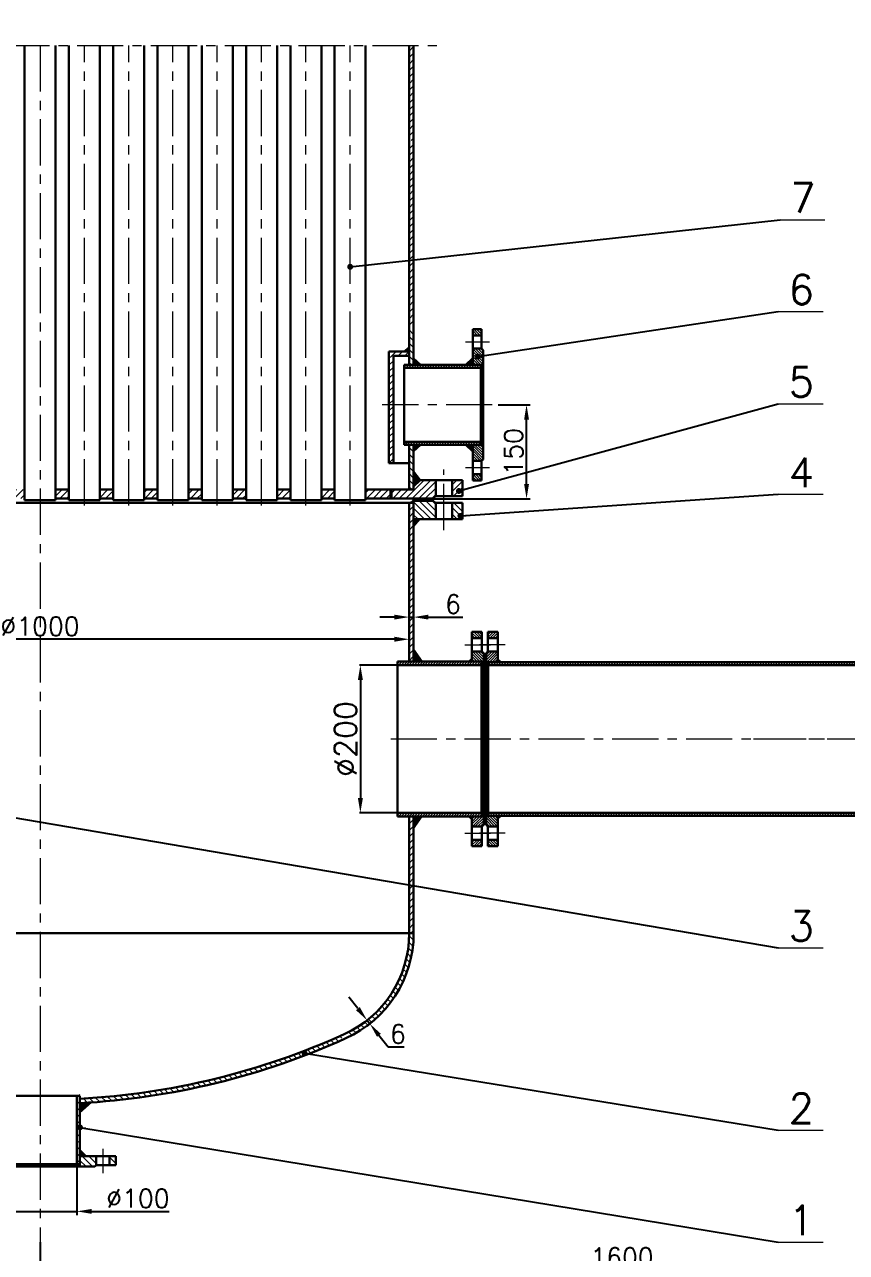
# Model space of a CAD drawing. Header units: inches. Extents: x -5714 to 3109, y 0 to 8400.
# Drawn here: x -4336 to -3223, y 852 to 2514 of the extents above; entities that cross this region are included whole.
import ezdxf

# ---------------------------------------------------------------- set-up
doc = ezdxf.new("R2010")
doc.units = ezdxf.units.IN
doc.header["$LTSCALE"] = 50
doc.header["$MEASUREMENT"] = 0
doc.linetypes.add('CENTER', pattern=[2, 1.25, -0.25, 0.25, -0.25])
for name, color, linetype, lineweight in [('Dam', 2, 'Continuous', 30), ('kthuoc', 3, 'Continuous', 13), ('manh', 4, 'Continuous', 13), ('Tam', 1, 'CENTER', 13)]:
    doc.layers.add(name, color=color, linetype=linetype, lineweight=lineweight)
doc.styles.add('chu2.5', font='txt.shx', dxfattribs={"height": 25})
doc.styles.add('text 3mm', font='txt.shx', dxfattribs={"height": 30})
doc.dimstyles.new('kichthuoc2.5', dxfattribs={"dimtxt": 25, "dimasz": 20, "dimexe": 5, "dimexo": 0, "dimgap": 5, "dimtad": 1, "dimtoh": 1, "dimdec": 0, "dimzin": 0, "dimdsep": 46, "dimtxsty": 'chu2.5', "dimcen": 5, "dimclrd": 256, "dimclre": 256, "dimclrt": 256, "dimadec": 0, "dimazin": 0, "dimtfac": 1, "dimtdec": 0, "dimtmove": 0, "dimatfit": 0, "dimfxl": 0, "dimtolj": 1, "dimtzin": 0, "dimarcsym": 0})
doc.dimstyles.new('kt 3mm', dxfattribs={"dimtxt": 30, "dimasz": 20, "dimexe": 1, "dimexo": 0, "dimgap": 5, "dimtad": 1, "dimdec": 0, "dimzin": 0, "dimdsep": 46, "dimtxsty": 'text 3mm', "dimcen": 5, "dimclrd": 256, "dimclre": 256, "dimclrt": 256, "dimadec": 0, "dimazin": 0, "dimtfac": 1, "dimtdec": 0, "dimtmove": 0, "dimatfit": 0, "dimfxl": 0, "dimtolj": 1, "dimtzin": 0, "dimarcsym": 0})
pattern_1 = [(135, (-8503.1949, 0), (-1.767767, -1.767767), [])]
pattern_2 = [(135, (-440.12, 5e-11), (4.419417, 4.419417), [])]
pattern_3 = [(135, (-8190.3534, 0), (-4.419417, -4.419417), [])]
pattern_4 = [(45, (-8190.3534, 0), (-4.419417, 4.419417), [])]
pattern_5 = [(315, (1705.4423, 11800.7272), (-1.76776695, -1.76776695), [])]

# ---------------------------------------------------------------- blocks, each defined once
blk = doc.blocks.new('*D65')
at = {"layer": 'DEFPOINTS', "color": 0}
for p in [(-2738.8, 1383.6), (-4315.2, 865.6), (-2738.8, 827.8)]:
    blk.add_point(p, dxfattribs=at)
at = {"layer": 'kthuoc', "lineweight": -2}
for p, q in [((-2738.8, 1383.6), (-2738.8, 822.8)), ((-4315.2, 865.6), (-4315.2, 822.8)), ((-4295.2, 827.8), (-2758.8, 827.8))]:
    blk.add_line(p, q, dxfattribs=at)
at = {"layer": 'kthuoc'}
for points in [[(-4295.2, 831.1), (-4295.2, 824.5), (-4315.2, 827.8)], [(-2758.8, 831.1), (-2758.8, 824.5), (-2738.8, 827.8)]]:
    blk.add_solid(points, dxfattribs=at)
at = {"layer": 'kthuoc', "insert": (-3527, 845.3), "char_height": 25, "attachment_point": 5, "style": 'chu2.5'}
blk.add_mtext('\\A1;1600', dxfattribs=at)
blk = doc.blocks.new('*D52')
at = {"layer": 'DEFPOINTS', "color": 0}
for p in [(-4365.2, 979), (-4265.2, 979), (-4265.2, 907.4)]:
    blk.add_point(p, dxfattribs=at)
at = {"layer": 'kthuoc', "lineweight": -2}
for p, q in [((-4365.2, 979), (-4365.2, 902.4)), ((-4265.2, 979), (-4265.2, 902.4)), ((-4385.2, 907.4), (-4405.2, 907.4)), ((-4365.2, 907.4), (-4265.2, 907.4)), ((-4245.2, 907.4), (-4140.2, 907.4))]:
    blk.add_line(p, q, dxfattribs=at)
at = {"layer": 'kthuoc'}
for points in [[(-4385.2, 910.7), (-4385.2, 904), (-4365.2, 907.4)], [(-4245.2, 910.7), (-4245.2, 904), (-4265.2, 907.4)]]:
    blk.add_solid(points, dxfattribs=at)
at = {"layer": 'kthuoc', "insert": (-4182.7, 924.9), "char_height": 25, "attachment_point": 5, "style": 'chu2.5'}
blk.add_mtext('\\A1;%%c100', dxfattribs=at)
blk = doc.blocks.new('*D51')
at = {"layer": 'DEFPOINTS', "color": 0}
for p in [(-3872.3, 1166.1), (-3868.6, 1161.4), (-3868.6, 1161.4)]:
    blk.add_point(p, dxfattribs=at)
at = {"layer": 'kthuoc', "lineweight": -2}
for p, q in [((-3884.7, 1181.8), (-3897.1, 1197.5)), ((-3872.3, 1166.1), (-3876.2, 1163)), ((-3872.3, 1166.1), (-3868.6, 1161.4)), ((-3868.6, 1161.4), (-3872.5, 1158.3)), ((-3856.2, 1145.7), (-3843.8, 1130)), ((-3843.8, 1130), (-3822.1, 1130))]:
    blk.add_line(p, q, dxfattribs=at)
at = {"layer": 'kthuoc'}
for points in [[(-3882.1, 1183.8), (-3887.3, 1179.7), (-3872.3, 1166.1)], [(-3853.6, 1147.7), (-3858.8, 1143.6), (-3868.6, 1161.4)]]:
    blk.add_solid(points, dxfattribs=at)
at = {"layer": 'kthuoc', "insert": (-3830.5, 1147.5), "char_height": 25, "attachment_point": 5, "style": 'chu2.5'}
blk.add_mtext('\\A1;6', dxfattribs=at)
blk = doc.blocks.new('*D11')
at = {"layer": 'DEFPOINTS', "color": 0}
for p in [(-3815.2, 1711), (-3809.2, 1711.8), (-3809.2, 1711.8)]:
    blk.add_point(p, dxfattribs=at)
at = {"layer": 'kthuoc', "lineweight": -2}
for p, q in [((-3815.2, 1711), (-3815.2, 1716.8)), ((-3809.2, 1711.8), (-3809.2, 1716.8)), ((-3835.2, 1711.8), (-3855.2, 1711.8)), ((-3815.2, 1711.8), (-3809.2, 1711.8)), ((-3789.2, 1711.8), (-3742.6, 1711.8))]:
    blk.add_line(p, q, dxfattribs=at)
at = {"layer": 'kthuoc'}
for points in [[(-3835.2, 1715.1), (-3835.2, 1708.5), (-3815.2, 1711.8)], [(-3789.2, 1715.1), (-3789.2, 1708.5), (-3809.2, 1711.8)]]:
    blk.add_solid(points, dxfattribs=at)
at = {"layer": 'kthuoc', "insert": (-3755.9, 1729.3), "char_height": 25, "attachment_point": 5, "style": 'chu2.5'}
blk.add_mtext('\\A1;6', dxfattribs=at)
blk = doc.blocks.new('*D10')
at = {"layer": 'DEFPOINTS', "color": 0}
for p in [(-3815.2, 1723.5), (-4815.2, 1681.8), (-4815.2, 1678.1)]:
    blk.add_point(p, dxfattribs=at)
at = {"layer": 'kthuoc', "lineweight": -2}
for p, q in [((-3815.2, 1723.5), (-3815.2, 1676.8)), ((-4815.2, 1678.1), (-4815.2, 1686.8)), ((-3835.2, 1681.8), (-4795.2, 1681.8))]:
    blk.add_line(p, q, dxfattribs=at)
at = {"layer": 'kthuoc'}
for points in [[(-4795.2, 1685.2), (-4795.2, 1678.5), (-4815.2, 1681.8)], [(-3835.2, 1685.2), (-3835.2, 1678.5), (-3815.2, 1681.8)]]:
    blk.add_solid(points, dxfattribs=at)
at = {"layer": 'kthuoc', "insert": (-4315.2, 1699.3), "char_height": 25, "attachment_point": 5, "style": 'chu2.5'}
blk.add_mtext('\\A1;%%c1000', dxfattribs=at)
blk = doc.blocks.new('*D8')
at = {"layer": 'DEFPOINTS', "color": 0}
for p in [(-3443.8, 7722.2), (-5366.4, 968.1), (-4789, 968.1)]:
    blk.add_point(p, dxfattribs=at)
at = {"layer": 'kthuoc', "lineweight": -2}
for p, q in [((-3443.8, 7722.2), (-5371.4, 7722.2)), ((-5366.4, 7702.2), (-5366.4, 988.1)), ((-4789, 968.1), (-5371.4, 968.1))]:
    blk.add_line(p, q, dxfattribs=at)
at = {"layer": 'kthuoc'}
for points in [[(-5369.7, 7702.2), (-5363.1, 7702.2), (-5366.4, 7722.2)], [(-5369.7, 988.1), (-5363.1, 988.1), (-5366.4, 968.1)]]:
    blk.add_solid(points, dxfattribs=at)
at = {"layer": 'kthuoc', "insert": (-5383.9, 4345.1), "char_height": 25, "attachment_point": 5, "rotation": 90, "style": 'chu2.5'}
blk.add_mtext('\\A1;7800', dxfattribs=at)
blk = doc.blocks.new('*D36')
at = {"layer": 'DEFPOINTS', "color": 0}
for p in [(-3694.6, 1999.2), (-3656.3, 1999.2), (-3783.2, 1872)]:
    blk.add_point(p, dxfattribs=at)
at = {"layer": 'kthuoc', "lineweight": -2}
for p, q in [((-3694.6, 1999.2), (-3651.3, 1999.2)), ((-3656.3, 1892), (-3656.3, 1979.2)), ((-3783.2, 1872), (-3651.3, 1872))]:
    blk.add_line(p, q, dxfattribs=at)
at = {"layer": 'kthuoc'}
for points in [[(-3659.6, 1979.2), (-3653, 1979.2), (-3656.3, 1999.2)], [(-3659.6, 1892), (-3653, 1892), (-3656.3, 1872)]]:
    blk.add_solid(points, dxfattribs=at)
at = {"layer": 'kthuoc', "insert": (-3673.8, 1935.6), "char_height": 25, "attachment_point": 5, "rotation": 90, "style": 'chu2.5'}
blk.add_mtext('\\A1;150', dxfattribs=at)
blk = doc.blocks.new('*D4')
at = {"layer": 'DEFPOINTS', "color": 0}
for p in [(-3803.7, 1646.8), (-3881.4, 1446.8), (-3813.9, 1446.8)]:
    blk.add_point(p, dxfattribs=at)
at = {"layer": 'kthuoc', "lineweight": -2}
for p, q in [((-3803.7, 1646.8), (-3882.4, 1646.8)), ((-3881.4, 1626.8), (-3881.4, 1466.8)), ((-3813.9, 1446.8), (-3882.4, 1446.8))]:
    blk.add_line(p, q, dxfattribs=at)
at = {"layer": 'kthuoc'}
for points in [[(-3884.7, 1626.8), (-3878, 1626.8), (-3881.4, 1646.8)], [(-3884.7, 1466.8), (-3878, 1466.8), (-3881.4, 1446.8)]]:
    blk.add_solid(points, dxfattribs=at)
at = {"layer": 'kthuoc', "insert": (-3901.4, 1546.8), "char_height": 30, "attachment_point": 5, "rotation": 90, "style": 'text 3mm'}
blk.add_mtext('\\A1;%%c200', dxfattribs=at)

msp = doc.modelspace()

# ---------------------------------------------------------------- hatches: boundary and pattern name
at = {"layer": 'kthuoc'}
h = msp.add_hatch(dxfattribs=at)
h.set_pattern_fill('ANSI31', color=256, scale=50, style=0)
h.paths.add_polyline_path([(-3809.2, 2485.7), (-3815.2, 2485.7), (-3815.2, 2357), (-3809.2, 2357)])
h = msp.add_hatch(dxfattribs=at)
h.set_pattern_fill('ANSI31', color=256, scale=50, style=0)
h.paths.add_polyline_path([(-3809.2, 2355.5), (-3815.2, 2355.5), (-3815.2, 2103.2), (-3809.2, 2103.2)])
h = msp.add_hatch(dxfattribs=at)
h.set_pattern_fill('ANSI31', color=256, scale=50, angle=90, style=0)
h.paths.add_polyline_path([(-3815.2, 2053.2), (-3809.2, 2053.2), (-3809.2, 2103.5), (-3815.2, 2103.5)])
h = msp.add_hatch(dxfattribs=at)
h.set_pattern_fill('ANSI31', color=256, scale=20, angle=180, style=0)
h.set_pattern_definition(pattern_5)
h.paths.add_polyline_path([(-3717.2, 2093.2), (-3729.2, 2093.2), (-3729.2, 2101.7), (-3717.2, 2101.7)])
h.paths.add_polyline_path([(-3715.2, 2053.2), (-3729.2, 2053.2), (-3729.2, 2075.2), (-3717.2, 2075.2), (-3715.2, 2073.2)])
for points in [[(-3815.2, 2077.8), (-3823.1, 2071.4), (-3815.2, 2071.4)], [(-3799.1, 2053.2), (-3809.2, 2053.2), (-3809.2, 2062.7)], [(-3729.2, 2062.4), (-3738.4, 2053.2), (-3729.2, 2053.2)], [(-3718.2, 2049.2), (-3718.2, 2053.2), (-3715.2, 2053.2)], [(-3799.1, 1945.2), (-3809.2, 1945.2), (-3809.2, 1935.6)], [(-3729.2, 1936), (-3738.4, 1945.2), (-3729.2, 1945.2)], [(-3715.2, 1945.2), (-3718.2, 1945.2), (-3718.2, 1949.2)], [(-3809.2, 1908.8), (-3809.2, 1888.4), (-3800.6, 1897.3)], [(-3809.2, 1867.9), (-3809.2, 1869.3), (-3815.2, 1866.3), (-3809.2, 1866.3)], [(-3800.8, 1844.3), (-3809.2, 1844.3), (-3809.2, 1834.5)], [(-3797.7, 1651.8), (-3809.2, 1651.8), (-3809.2, 1668.4)], [(-3730.2, 1655.8), (-3734.2, 1651.8), (-3730.2, 1651.8)], [(-3714.2, 1651.8), (-3717.2, 1651.8), (-3717.2, 1646.8)], [(-3711.2, 1651.8), (-3708.2, 1651.8), (-3708.2, 1646.8)], [(-3695.2, 1654.8), (-3691.2, 1650.8), (-3695.2, 1650.8)], [(-3714.2, 1441.8), (-3717.2, 1441.8), (-3717.2, 1446.8)], [(-3711.2, 1441.8), (-3708.2, 1441.8), (-3708.2, 1446.8)], [(-3797.7, 1441.8), (-3809.2, 1441.8), (-3809.2, 1425.3)], [(-3730.2, 1437.8), (-3734.2, 1441.8), (-3730.2, 1441.8)], [(-3695.2, 1438.8), (-3691.2, 1442.8), (-3695.2, 1442.8)], [(-4261.2, 1053.9, 0.002455), (-4245.5, 1054.8), (-4261.2, 1040.8)], [(-4253.2, 982.1), (-4261.2, 990.1), (-4261.2, 982.1)], [(-4265.2, 971.1), (-4261.2, 971.1), (-4261.2, 968.1)]]:
    msp.add_hatch(color=256, dxfattribs=at).paths.add_polyline_path(points)
h = msp.add_hatch(dxfattribs=at)
h.set_pattern_fill('ANSI31', color=256, scale=50, style=0)
h.paths.add_polyline_path([(-3815.2, 2071.4), (-3836.6, 2071.4), (-3836.6, 2065.4), (-3815.2, 2065.4)])
h.paths.add_polyline_path([(-3836.6, 2071.4), (-3842.6, 2071.4), (-3842.6, 2065.4), (-3836.6, 2065.4)])
h = msp.add_hatch(dxfattribs=at)
h.set_pattern_fill('ANSI31', color=256, scale=50, style=0)
h.paths.add_polyline_path([(-3836.6, 2065.4), (-3842.6, 2065.4), (-3842.6, 1999.2), (-3836.6, 1999.2)])
h.paths.add_polyline_path([(-3836.6, 1999.2), (-3842.6, 1999.2), (-3842.6, 1929.8), (-3836.6, 1929.8)])
h = msp.add_hatch(dxfattribs=at)
h.set_pattern_fill('ANSI31', color=256, scale=20, style=0)
h.paths.add_polyline_path([(-3815.2, 2049.2), (-3815.2, 2053.2), (-3822.2, 2053.2), (-3822.2, 2049.2)])
h = msp.add_hatch(dxfattribs=at)
h.set_pattern_fill('ANSI31', color=256, scale=20, style=0)
h.paths.add_polyline_path([(-3718.2, 2053.2), (-3718.2, 2049.2), (-3815.2, 2049.2), (-3815.2, 2053.2)])
h = msp.add_hatch(dxfattribs=at)
h.set_pattern_fill('ANSI31', color=256, scale=20, style=0)
h.paths.add_polyline_path([(-3822.2, 1949.2), (-3822.2, 1945.2), (-3815.2, 1945.2), (-3815.2, 1949.2)])
h = msp.add_hatch(dxfattribs=at)
h.set_pattern_fill('ANSI31', color=256, scale=20, style=0)
h.paths.add_polyline_path([(-3718.2, 1945.2), (-3815.2, 1945.2), (-3815.2, 1949.2), (-3718.2, 1949.2)])
h = msp.add_hatch(dxfattribs=at)
h.set_pattern_fill('ANSI31', color=256, scale=50, angle=90, style=0)
h.paths.add_polyline_path([(-3809.2, 1945.2), (-3815.2, 1945.2), (-3815.2, 1884.3), (-3809.2, 1884.3)])
h = msp.add_hatch(dxfattribs=at)
h.set_pattern_fill('ANSI31', color=256, scale=20, angle=180, style=0)
h.set_pattern_definition(pattern_5)
h.paths.add_polyline_path([(-3717.2, 1896.7), (-3729.2, 1896.7), (-3729.2, 1905.2), (-3717.2, 1905.2)])
h.paths.add_polyline_path([(-3715.2, 1925.2), (-3717.2, 1923.2), (-3729.2, 1923.2), (-3729.2, 1945.2), (-3715.2, 1945.2)])
h = msp.add_hatch(dxfattribs=at)
h.set_pattern_fill('ANSI31', color=256, scale=50, style=0)
h.paths.add_polyline_path([(-3836.6, 1932.6), (-3842.6, 1932.6), (-3842.6, 1920.1), (-3836.6, 1920.1)])
h = msp.add_hatch(dxfattribs=at)
h.set_pattern_fill('ANSI31', color=256, scale=50, style=0)
h.paths.add_polyline_path([(-3874.2, 1884.3), (-3874.2, 1872.3), (-3783.2, 1872.3), (-3779.2, 1875.3), (-3779.2, 1897.3), (-3800.6, 1897.3), (-3809.2, 1888.4), (-3809.2, 1884.3)])
h.paths.add_polyline_path([(-3757.2, 1875.3), (-3743.2, 1875.3), (-3743.2, 1897.3), (-3757.2, 1897.3)])
h = msp.add_hatch(dxfattribs=at)
h.set_pattern_fill('ANSI31', color=256, scale=50, style=0)
h.paths.add_polyline_path([(-4336.2, 1884.3), (-4354.2, 1884.3), (-4354.2, 1872.3), (-4336.2, 1872.3)])
h.paths.add_polyline_path([(-4276.2, 1884.3), (-4294.2, 1884.3), (-4294.2, 1872.3), (-4276.2, 1872.3)])
h.paths.add_polyline_path([(-4216.2, 1884.3), (-4234.2, 1884.3), (-4234.2, 1872.3), (-4216.2, 1872.3)])
h.paths.add_polyline_path([(-4156.2, 1884.3), (-4174.2, 1884.3), (-4174.2, 1872.3), (-4156.2, 1872.3)])
h = msp.add_hatch(dxfattribs=at)
h.set_pattern_fill('ANSI31', color=256, scale=50, style=0)
h.paths.add_polyline_path([(-4096.2, 1884.3), (-4114.2, 1884.3), (-4114.2, 1872.3), (-4096.2, 1872.3)])
h.paths.add_polyline_path([(-4036.2, 1884.3), (-4054.2, 1884.3), (-4054.2, 1872.3), (-4036.2, 1872.3)])
h.paths.add_polyline_path([(-3976.2, 1884.3), (-3994.2, 1884.3), (-3994.2, 1872.3), (-3976.2, 1872.3)])
h = msp.add_hatch(dxfattribs=at)
h.set_pattern_fill('ANSI31', color=256, scale=50, style=0)
h.paths.add_polyline_path([(-3916.2, 1884.3), (-3934.2, 1884.3), (-3934.2, 1872.3), (-3916.2, 1872.3)])
h = msp.add_hatch(dxfattribs=at)
h.set_pattern_fill('ANSI31', color=256, scale=50, style=0)
h.set_pattern_definition(pattern_4)
h.paths.add_polyline_path([(-3809.2, 1869.3), (-3815.2, 1869.3), (-3815.2, 1651.8), (-3809.2, 1651.8)])
h = msp.add_hatch(dxfattribs=at)
h.set_pattern_fill('ANSI37', color=256, scale=10, angle=90, style=0)
h.paths.add_polyline_path([(-3783.2, 1869.3), (-3783.2, 1872.3), (-3809.2, 1872.3), (-3809.2, 1869.3)])
h = msp.add_hatch(dxfattribs=at)
h.set_pattern_fill('ANSI31', color=256, scale=50, angle=90, style=0)
h.set_pattern_definition(pattern_3)
h.paths.add_polyline_path([(-3779.2, 1866.3), (-3783.2, 1869.3), (-3809.2, 1869.3), (-3809.2, 1844.3), (-3779.2, 1844.3)])
h.paths.add_polyline_path([(-3743.2, 1866.3), (-3757.2, 1866.3), (-3757.2, 1844.3), (-3743.2, 1844.3)])
h = msp.add_hatch(dxfattribs=at)
h.set_pattern_fill('ANSI31', color=256, scale=20, angle=90, style=0)
h.set_pattern_definition([(135, (1127.5692, -8254.7247), (-1.76776695, -1.76776695), [])])
h.paths.add_polyline_path([(-3716.7, 1683.3), (-3716.7, 1691.8), (-3730.2, 1691.8), (-3730.2, 1683.3)])
h.paths.add_polyline_path([(-3714.2, 1662.8), (-3716.7, 1665.3), (-3730.2, 1665.3), (-3730.2, 1651.8), (-3714.2, 1651.8)])
h = msp.add_hatch(dxfattribs=at)
h.set_pattern_fill('ANSI31', color=256, scale=20, angle=90, style=0)
h.set_pattern_definition([(45, (-8552.8834, -8254.7247), (1.76776695, -1.76776695), [])])
h.paths.add_polyline_path([(-3708.7, 1683.3), (-3708.7, 1691.8), (-3695.2, 1691.8), (-3695.2, 1683.3)])
h.paths.add_polyline_path([(-3711.2, 1662.8), (-3708.7, 1665.3), (-3695.2, 1665.3), (-3695.2, 1651.8), (-3711.2, 1651.8)])
h = msp.add_hatch(dxfattribs=at)
h.set_pattern_fill('ANSI31', color=256, scale=20, style=0)
h.paths.add_polyline_path([(-3831.2, 1651.8), (-3831.2, 1646.8), (-3717.2, 1646.8), (-3717.2, 1651.8)])
h = msp.add_hatch(dxfattribs=at)
h.set_pattern_fill('ANSI31', color=256, scale=20, angle=90, style=0)
h.set_pattern_definition(pattern_1)
h.paths.add_polyline_path([(-2953.1, 1646.8), (-2953.1, 1650.8), (-3619, 1650.8), (-3708.2, 1650.8), (-3708.2, 1646.8), (-3619, 1646.8)])
h = msp.add_hatch(dxfattribs=at)
h.set_pattern_fill('ANSI31', color=256, scale=20, style=0)
h.paths.add_polyline_path([(-3717.2, 1441.8), (-3717.2, 1446.8), (-3831.2, 1446.8), (-3831.2, 1441.8)])
h = msp.add_hatch(dxfattribs=at)
h.set_pattern_fill('ANSI31', color=256, scale=20, angle=90, style=0)
h.set_pattern_definition(pattern_1)
h.paths.add_polyline_path([(-3619, 1446.8), (-3708.2, 1446.8), (-3708.2, 1442.8), (-3619, 1442.8), (-2953.1, 1442.8), (-2953.1, 1446.8)])
h = msp.add_hatch(dxfattribs=at)
h.set_pattern_fill('ANSI31', color=256, scale=50, style=0)
h.set_pattern_definition(pattern_4)
h.paths.add_polyline_path([(-3809.2, 1441.8), (-3815.2, 1441.8), (-3815.2, 1283.8), (-3809.2, 1283.8)])
h = msp.add_hatch(dxfattribs=at)
h.set_pattern_fill('ANSI31', color=256, scale=20, angle=90, style=0)
h.set_pattern_definition([(225, (1127.5692, 11348.4173), (-1.76776695, 1.76776695), [])])
h.paths.add_polyline_path([(-3730.2, 1410.3), (-3730.2, 1401.8), (-3716.7, 1401.8), (-3716.7, 1410.3)])
h.paths.add_polyline_path([(-3714.2, 1441.8), (-3730.2, 1441.8), (-3730.2, 1428.3), (-3716.7, 1428.3), (-3714.2, 1430.8)])
h = msp.add_hatch(dxfattribs=at)
h.set_pattern_fill('ANSI31', color=256, scale=20, angle=90, style=0)
h.set_pattern_definition([(315, (-8552.8834, 11348.4173), (1.76776695, 1.76776695), [])])
h.paths.add_polyline_path([(-3695.2, 1410.3), (-3695.2, 1401.8), (-3708.7, 1401.8), (-3708.7, 1410.3)])
h.paths.add_polyline_path([(-3711.2, 1441.8), (-3695.2, 1441.8), (-3695.2, 1428.3), (-3708.7, 1428.3), (-3711.2, 1430.8)])
h = msp.add_hatch(dxfattribs=at)
h.set_pattern_fill('ANSI31', color=256, scale=50, style=0)
h.set_pattern_definition(pattern_2)
h.paths.add_polyline_path([(-3815.2, 1283.8), (-3809.2, 1283.8, -0.286534), (-3896.7, 1143.7), (-3900.1, 1148.7, 0.288)])
h = msp.add_hatch(dxfattribs=at)
h.set_pattern_fill('ANSI31', color=256, scale=50, style=0)
h.set_pattern_definition(pattern_2)
h.paths.add_polyline_path([(-3906.5, 1145.8), (-3906.6, 1139.1, -0.063077), (-4148.7, 1066.3), (-4149, 1072.3, 0.063618)])
h = msp.add_hatch(dxfattribs=at)
h.set_pattern_fill('ANSI31', color=256, scale=50, style=0)
h.set_pattern_definition(pattern_4)
h.paths.add_polyline_path([(-4261.2, 971.1), (-4265.2, 971.1), (-4265.2, 1068.1), (-4261.2, 1068.1)])
h = msp.add_hatch(dxfattribs=at)
h.set_pattern_fill('ANSI31', color=256, scale=50, angle=90, style=0)
h.set_pattern_definition(pattern_3)
h.paths.add_polyline_path([(-4149, 1072.3), (-4148.7, 1066.3, -0.028149), (-4261.2, 1053.9), (-4261.2, 1059.9, 0.028246)])
h = msp.add_hatch(dxfattribs=at)
h.set_pattern_fill('ANSI31', color=256, scale=80, style=0)
h.set_pattern_definition([(135, (1852.55, -632.313), (7.071068, 7.071068), [])])
h.paths.add_polyline_path([(-4261.2, 1053.9, 0.002455), (-4245.5, 1054.8), (-4261.2, 1040.8)])
h = msp.add_hatch(dxfattribs=at)
h.set_pattern_fill('ANSI31', color=256, scale=50, angle=90, style=0)
h.set_pattern_definition(pattern_3)
h.paths.add_polyline_path([(-4221.2, 970.1), (-4221.2, 982.1), (-4212.7, 982.1), (-4212.7, 970.1)])
h.paths.add_polyline_path([(-4261.2, 968.1), (-4261.2, 982.1), (-4239.2, 982.1), (-4239.2, 970.1), (-4241.2, 968.1)])

# ---------------------------------------------------------------- linework, layer by layer
at = {"layer": 'Dam'}
for p, q in [((-4336.2, 1870.3), (-4336.2, 2485.7)), ((-4294.2, 1870.3), (-4294.2, 2485.7)), ((-4294.2, 1870.3), (-4294.2, 2485.7)), ((-4276.2, 1870.3), (-4276.2, 2485.7)), ((-4234.2, 1870.3), (-4234.2, 2485.7)), ((-4216.2, 1870.3), (-4216.2, 2485.7)), ((-4174.2, 1870.3), (-4174.2, 2485.7)), ((-4156.2, 1870.3), (-4156.2, 2485.7)), ((-4114.2, 1870.3), (-4114.2, 2485.7)), ((-4096.2, 1870.3), (-4096.2, 2485.7)), ((-4054.2, 1870.3), (-4054.2, 2485.7)), ((-4036.2, 1870.3), (-4036.2, 2485.7)), ((-3994.2, 1870.3), (-3994.2, 2485.7)), ((-3976.2, 1870.3), (-3976.2, 2485.7)), ((-3934.2, 1870.3), (-3934.2, 2485.7)), ((-3916.2, 1870.3), (-3916.2, 2485.7)), ((-3874.2, 1870.3), (-3874.2, 2485.7)), ((-3815.2, 2485.7), (-3815.2, 2053.2)), ((-3809.2, 2485.7), (-3809.2, 2053.2)), ((-3729.2, 2101.7), (-3729.2, 2053.2)), ((-3729.2, 2101.7), (-3717.2, 2101.7)), ((-3717.2, 2101.7), (-3717.2, 2075.2)), ((-3729.2, 2093.2), (-3717.2, 2093.2)), ((-3815.2, 2071.4), (-3842.6, 2071.4)), ((-3842.6, 2071.4), (-3842.6, 1920.1)), ((-3815.2, 2065.4), (-3836.6, 2065.4)), ((-3836.6, 2065.4), (-3836.6, 1920.1)), ((-3729.2, 2062.4), (-3738.4, 2053.2)), ((-3729.2, 2075.2), (-3717.2, 2075.2)), ((-3717.2, 2075.2), (-3715.2, 2073.2)), ((-3715.2, 2073.2), (-3715.2, 1999.2)), ((-3822.2, 2053.2), (-3715.2, 2053.2)), ((-3822.2, 2053.2), (-3822.2, 1999.2)), ((-3822.2, 2049.2), (-3718.2, 2049.2)), ((-3715.2, 2053.2), (-3718.2, 2049.2)), ((-3718.2, 2053.2), (-3718.2, 1999.2)), ((-3822.2, 1945.2), (-3822.2, 1999.2)), ((-3718.2, 1945.2), (-3718.2, 1999.2)), ((-3715.2, 1925.2), (-3715.2, 1999.2)), ((-3822.2, 1949.2), (-3718.2, 1949.2)), ((-3822.2, 1945.2), (-3715.2, 1945.2)), ((-3815.2, 1945.2), (-3815.2, 1884.3)), ((-3809.2, 1945.2), (-3809.2, 1884.3)), ((-3729.2, 1936), (-3738.4, 1945.2)), ((-3729.2, 1896.7), (-3729.2, 1945.2)), ((-3715.2, 1945.2), (-3718.2, 1949.2)), ((-3836.6, 1920.1), (-3842.6, 1920.1)), ((-3836.6, 1920.1), (-3815.2, 1920.1)), ((-3729.2, 1923.2), (-3717.2, 1923.2)), ((-3717.2, 1923.2), (-3715.2, 1925.2)), ((-3717.2, 1896.7), (-3717.2, 1923.2)), ((-3800.6, 1897.3), (-3809.2, 1908.8)), ((-3809.2, 1888.4), (-3800.6, 1897.3)), ((-3743.2, 1897.3), (-3800.6, 1897.3)), ((-3779.2, 1875.3), (-3779.2, 1897.3)), ((-3757.2, 1875.3), (-3757.2, 1897.3)), ((-3743.2, 1875.3), (-3743.2, 1897.3)), ((-3729.2, 1905.2), (-3717.2, 1905.2)), ((-3729.2, 1896.7), (-3717.2, 1896.7)), ((-4276.2, 1884.3), (-4294.2, 1884.3)), ((-4216.2, 1884.3), (-4234.2, 1884.3)), ((-4156.2, 1884.3), (-4174.2, 1884.3)), ((-4096.2, 1884.3), (-4114.2, 1884.3)), ((-4036.2, 1884.3), (-4054.2, 1884.3)), ((-3976.2, 1884.3), (-3994.2, 1884.3)), ((-3916.2, 1884.3), (-3934.2, 1884.3)), ((-3809.2, 1884.3), (-3874.2, 1884.3)), ((-3840.7, 1884.3), (-3840.7, 1872.3)), ((-3839.2, 1884.3), (-3839.2, 1872.3)), ((-4821.2, 1866.3), (-3809.2, 1866.3)), ((-4294.2, 1870.3), (-4336.2, 1870.3)), ((-4336.2, 1870.3), (-4294.2, 1870.3)), ((-4294.2, 1872.3), (-4276.2, 1872.3)), ((-4276.2, 1870.3), (-4234.2, 1870.3)), ((-4234.2, 1872.3), (-4216.2, 1872.3)), ((-4216.2, 1870.3), (-4174.2, 1870.3)), ((-4174.2, 1872.3), (-4156.2, 1872.3)), ((-4156.2, 1870.3), (-4114.2, 1870.3)), ((-4114.2, 1872.3), (-4096.2, 1872.3)), ((-4096.2, 1870.3), (-4054.2, 1870.3)), ((-4054.2, 1872.3), (-4036.2, 1872.3)), ((-4036.2, 1870.3), (-3994.2, 1870.3)), ((-3994.2, 1872.3), (-3976.2, 1872.3)), ((-3976.2, 1870.3), (-3934.2, 1870.3)), ((-3934.2, 1872.3), (-3916.2, 1872.3)), ((-3916.2, 1870.3), (-3874.2, 1870.3)), ((-3874.2, 1872.3), (-3783.2, 1872.3)), ((-3815.2, 1866.3), (-3815.2, 1651.8)), ((-3815.2, 1866.3), (-3815.2, 1819.3)), ((-3809.2, 1872.3), (-3809.2, 1651.8)), ((-3783.2, 1869.3), (-3809.2, 1869.3)), ((-3809.2, 1867.9), (-3809.2, 1819.3)), ((-3783.2, 1872.3), (-3779.2, 1875.3)), ((-3783.2, 1869.3), (-3783.2, 1872.3)), ((-3783.2, 1869.3), (-3779.2, 1866.3)), ((-3743.2, 1875.3), (-3779.2, 1875.3)), ((-3779.2, 1844.3), (-3779.2, 1866.3)), ((-3779.2, 1866.3), (-3743.2, 1866.3)), ((-3757.2, 1844.3), (-3757.2, 1866.3)), ((-3743.2, 1844.3), (-3743.2, 1866.3)), ((-3743.2, 1844.3), (-3809.2, 1844.3)), ((-3772.2, 1844.3), (-3809.2, 1844.3)), ((-3730.2, 1691.8), (-3716.7, 1691.8)), ((-3730.2, 1691.8), (-3730.2, 1651.8)), ((-3730.2, 1683.3), (-3716.7, 1683.3)), ((-3716.7, 1691.8), (-3716.7, 1665.3)), ((-3708.7, 1691.8), (-3708.7, 1665.3)), ((-3695.2, 1691.8), (-3708.7, 1691.8)), ((-3695.2, 1683.3), (-3708.7, 1683.3)), ((-3695.2, 1691.8), (-3695.2, 1650.8)), ((-3730.2, 1665.3), (-3716.7, 1665.3)), ((-3716.7, 1665.3), (-3714.2, 1662.8)), ((-3714.2, 1662.8), (-3714.2, 1546.8)), ((-3708.7, 1665.3), (-3711.2, 1662.8)), ((-3711.2, 1662.8), (-3711.2, 1546.8)), ((-3695.2, 1665.3), (-3708.7, 1665.3)), ((-3831.2, 1651.8), (-3714.2, 1651.8)), ((-3831.2, 1651.8), (-3831.2, 1441.8)), ((-3831.2, 1646.8), (-3717.2, 1646.8)), ((-3730.2, 1655.3), (-3734.2, 1651.8)), ((-3717.2, 1651.8), (-3717.2, 1546.8)), ((-3714.2, 1651.8), (-3717.2, 1646.8)), ((-3711.2, 1651.8), (-3708.2, 1646.8)), ((-3708.2, 1651.8), (-3708.2, 1546.8)), ((-3619, 1650.8), (-3708.2, 1650.8)), ((-3619, 1646.8), (-3708.2, 1646.8)), ((-3695.2, 1654.3), (-3691.2, 1650.8)), ((-2913.1, 1650.8), (-3619, 1650.8)), ((-2912, 1646.8), (-3619, 1646.8)), ((-3717.2, 1441.8), (-3717.2, 1546.8)), ((-3714.2, 1430.8), (-3714.2, 1546.8)), ((-3711.2, 1430.8), (-3711.2, 1546.8)), ((-3708.2, 1441.8), (-3708.2, 1546.8)), ((-3831.2, 1446.8), (-3717.2, 1446.8)), ((-3714.2, 1441.8), (-3717.2, 1446.8)), ((-3711.2, 1441.8), (-3708.2, 1446.8)), ((-3619, 1446.8), (-3708.2, 1446.8)), ((-3619, 1446.8), (-2858.4, 1446.8)), ((-2885.2, 1446.8), (-3619, 1446.8)), ((-3831.2, 1441.8), (-3714.2, 1441.8)), ((-3815.2, 1283.8), (-3815.2, 1441.8)), ((-3809.2, 1283.8), (-3809.2, 1441.8)), ((-3730.2, 1438.3), (-3734.2, 1441.8)), ((-3730.2, 1401.8), (-3730.2, 1441.8)), ((-3716.7, 1428.3), (-3714.2, 1430.8)), ((-3708.7, 1428.3), (-3711.2, 1430.8)), ((-3619, 1442.8), (-3708.2, 1442.8)), ((-3695.2, 1401.8), (-3695.2, 1442.8)), ((-3695.2, 1439.3), (-3691.2, 1442.8)), ((-3619, 1442.8), (-2857.3, 1442.8)), ((-3730.2, 1428.3), (-3716.7, 1428.3)), ((-3716.7, 1401.8), (-3716.7, 1428.3)), ((-3695.2, 1428.3), (-3708.7, 1428.3)), ((-3708.7, 1401.8), (-3708.7, 1428.3)), ((-3730.2, 1410.3), (-3716.7, 1410.3)), ((-3730.2, 1401.8), (-3716.7, 1401.8)), ((-3695.2, 1410.3), (-3708.7, 1410.3)), ((-3695.2, 1401.8), (-3708.7, 1401.8)), ((-4821.2, 1283.8), (-3809.2, 1283.8)), ((-4369.2, 1064), (-4315.2, 1064)), ((-4261.2, 1064), (-4315.2, 1064)), ((-4265.2, 1064), (-4265.2, 971.1)), ((-4261.2, 1064), (-4261.2, 968.1)), ((-4253.2, 982.1), (-4261.2, 990.1)), ((-4212.7, 982.1), (-4261.2, 982.1)), ((-4239.2, 982.1), (-4239.2, 970.1)), ((-4221.2, 982.1), (-4221.2, 970.1)), ((-4212.7, 982.1), (-4212.7, 970.1)), ((-4389.2, 968.1), (-4315.2, 968.1)), ((-4369.2, 971.1), (-4315.2, 971.1)), ((-4261.2, 971.1), (-4315.2, 971.1)), ((-4241.2, 968.1), (-4315.2, 968.1)), ((-4261.2, 968.1), (-4265.2, 971.1)), ((-4239.2, 970.1), (-4241.2, 968.1)), ((-4212.7, 970.1), (-4239.2, 970.1))]:
    msp.add_line(p, q, dxfattribs=at)
for centre, radius, start, end in [((-3965.2, 1283.8), 150, 294.3157, 0), ((-3965.2, 1283.8), 156, 294.3157, 0), ((-4315.2, 2058.4), 1000, 273.0955, 294.3157), ((-4315.2, 2058.4), 1006, 273.077, 294.3157)]:
    msp.add_arc(centre, radius, start, end, dxfattribs=at)
at = {"layer": 'kthuoc'}
for p, q in [((-3312.8, 2249.7), (-3252.1, 2249.7)), ((-3315.3, 2125.5), (-3254.6, 2125.5)), ((-3823.1, 2071.4), (-3815.2, 2077.8)), ((-3809.2, 2062.7), (-3799.1, 2053.2)), ((-3315.3, 2000.5), (-3254.6, 2000.5)), ((-3809.2, 1935.6), (-3799.1, 1945.2)), ((-3809.2, 1869.3), (-3815.2, 1866.3)), ((-3315.3, 1878), (-3254.6, 1878)), ((-3800.8, 1844.3), (-3809.2, 1834.5)), ((-3809.2, 1668.4), (-3797.7, 1651.8)), ((-3809.2, 1425.3), (-3797.7, 1441.8)), ((-3315.3, 1263.9), (-3254.6, 1263.9)), ((-4245.5, 1054.8), (-4261.2, 1040.8)), ((-3315.3, 1017.3), (-3254.6, 1017.3)), ((-3315.3, 865.6), (-3254.6, 865.6))]:
    msp.add_line(p, q, dxfattribs=at)
at = {"layer": 'Tam'}
for p, q in [((-4865.1, 2485.7), (-3769.9, 2485.7)), ((-4315.2, 2485.7), (-4315.2, 865.6)), ((-4255.2, 1862.9), (-4255.2, 2485.7)), ((-4195.2, 1862.9), (-4195.2, 2485.7)), ((-4135.2, 1862.9), (-4135.2, 2485.7)), ((-4075.2, 1862.9), (-4075.2, 2485.7)), ((-4015.2, 1862.9), (-4015.2, 2485.7)), ((-3955.2, 1862.9), (-3955.2, 2485.7)), ((-3895.2, 1862.9), (-3895.2, 2485.7)), ((-3739, 2084.2), (-3706.3, 2084.2)), ((-3702.7, 1999.2), (-3851.7, 1999.2)), ((-3768.2, 1829.6), (-3768.2, 1911.8)), ((-3739, 1914.2), (-3706.3, 1914.2)), ((-3739.9, 1674.3), (-3705.2, 1674.3)), ((-3685.4, 1674.3), (-3720.1, 1674.3)), ((-3840.2, 1546.8), (-2885.2, 1546.8)), ((-3349.1, 1546.8), (-2885.2, 1546.8)), ((-3739.9, 1419.3), (-3705.2, 1419.3)), ((-3685.4, 1419.3), (-3720.1, 1419.3)), ((-4230.2, 991.9), (-4230.2, 959.2))]:
    msp.add_line(p, q, dxfattribs=at)

# ---------------------------------------------------------------- texts
at = {"layer": 'manh', "char_height": 40, "attachment_point": 9, "style": 'chu2.5'}
for s, insert in [('7', (-3264.6, 2259.3)), ('6', (-3267, 2135.1)), ('5', (-3267, 2010.1)), ('4', (-3267, 1887.6)), ('3', (-3267, 1273.6)), ('2', (-3267, 1026.9)), ('1', (-3267, 875.2))]:
    msp.add_mtext(s, dxfattribs=dict(at, insert=insert))

# ---------------------------------------------------------------- dimensions: what is measured, and where the dimension line sits
at = {"layer": 'kthuoc'}
for base, p1, p2, text, dimstyle, picture, middle in [((-5366.4, 968.1), (-3443.8, 7722.2), (-4789, 968.1), '7800', 'kichthuoc2.5', '*D8', (-5383.9, 4345.1)), ((-3656.3, 1999.2), (-3783.2, 1872), (-3694.6, 1999.2), '150', 'kichthuoc2.5', '*D36', (-3673.8, 1935.6)), ((-3881.4, 1446.8), (-3803.7, 1646.8), (-3813.9, 1446.8), '%%c<>', 'kt 3mm', '*D4', (-3901.4, 1546.8))]:
    dim = msp.add_linear_dim(base=base, p1=p1, p2=p2, angle=90, text=text, dimstyle=dimstyle, dxfattribs=at)
    dim.commit()
    dim.dimension.update_dxf_attribs({"geometry": picture, "text_midpoint": middle})
dim = msp.add_linear_dim(base=(-3809.2, 1711.8), p1=(-3815.2, 1711), p2=(-3809.2, 1711.8), dimstyle='kichthuoc2.5', dxfattribs=at)
dim.commit()
dim.dimension.update_dxf_attribs({"geometry": '*D11', "text_midpoint": (-3755.9, 1729.3)})
for base, p1, p2, text, picture, middle in [((-4815.2, 1681.8), (-3815.2, 1723.5), (-4815.2, 1678.1), '%%c<>', '*D10', (-4315.2, 1699.3)), ((-2738.8, 827.8), (-4315.2, 865.6), (-2738.8, 1383.6), '1600', '*D65', (-3527, 845.3))]:
    dim = msp.add_linear_dim(base=base, p1=p1, p2=p2, text=text, dimstyle='kichthuoc2.5', dxfattribs=at)
    dim.commit()
    dim.dimension.update_dxf_attribs({"geometry": picture, "text_midpoint": middle})
dim = msp.add_aligned_dim(p1=(-3872.3, 1166.1), p2=(-3868.6, 1161.4), distance=0, dimstyle='kichthuoc2.5', dxfattribs=at)
dim.commit()
dim.dimension.update_dxf_attribs({"geometry": '*D51', "text_midpoint": (-3830.5, 1147.5)})
dim = msp.add_linear_dim(base=(-4265.2, 907.4), p1=(-4365.2, 979), p2=(-4265.2, 979), angle=360, text='%%c<>', dimstyle='kichthuoc2.5', dxfattribs=at)
dim.commit()
dim.dimension.update_dxf_attribs({"geometry": '*D52', "text_midpoint": (-4182.7, 907.4), "dimtype": 161})

# ---------------------------------------------------------------- leaders
for points, override in [([(-3895.2, 2186), (-3312.8, 2249.7)], {"dimasz": 8, "dimtad": 0, "dimldrblk": 'Dot'}), ([(-3722.2, 2064.5), (-3315.3, 2125.5)], {"dimasz": 8, "dimtad": 0, "dimldrblk": 'Dot'}), ([(-3747.9, 1882.5), (-3315.3, 2000.5)], {"dimasz": 8, "dimtad": 0, "dimldrblk": 'Dot'}), ([(-3745.9, 1848.8), (-3315.3, 1878)], {"dimasz": 8, "dimtad": 0, "dimldrblk": 'Dot'}), ([(-4670, 1494.8), (-3315.3, 1263.9)], {"dimasz": 8, "dimgap": 5, "dimtad": 0, "dimldrblk": 'Dot'}), ([(-3957, 1121.6), (-3315.3, 1017.3)], {"dimasz": 8, "dimtad": 0, "dimldrblk": 'Dot'}), ([(-4261.2, 1021.1), (-3315.3, 865.6)], {"dimasz": 8, "dimtad": 0, "dimldrblk": 'Dot'})]:
    msp.add_leader(points, dimstyle='kichthuoc2.5', override=override, dxfattribs=at)

doc.saveas('drawing.dxf')
